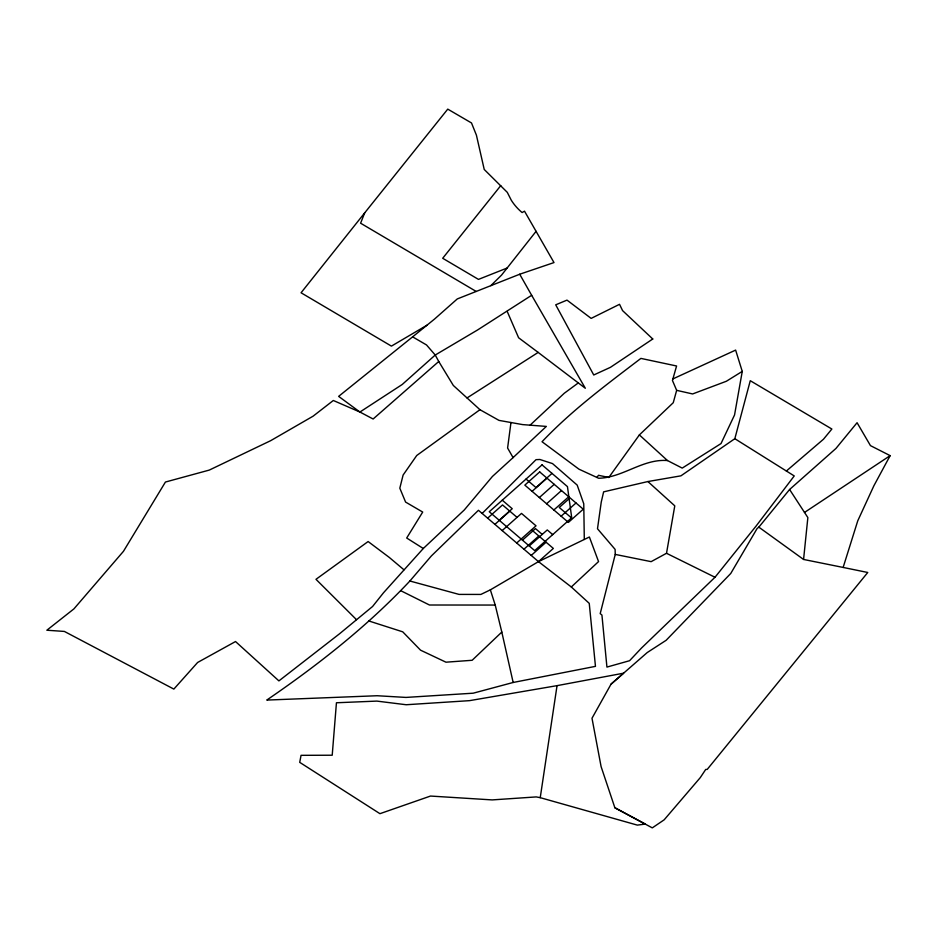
<?xml version="1.0" encoding="UTF-8"?>
<svg xmlns="http://www.w3.org/2000/svg" width="937" height="937" viewBox="0 0 937 937"><rect width="100%" height="100%" fill="white"/><g stroke="black" fill="none" stroke-linecap="round" stroke-linejoin="round"><path stroke-width="1.41" d="M803.571 559.448L807.858 517.587L789.598 489.501L835.968 448.436L857.074 422.716L870.461 445.625L890.15 455.64L873.905 485.741L857.753 520.831L843.136 567.435L803.571 559.448L758.841 527.156L757.119 528.503L730.766 573.456L666.137 640.299L647.221 652.562L611.053 684.139L591.997 718.246L601.097 766.607L614.871 807.753L652.293 827.875L664.169 819.816L700.255 777.651L705.737 769.418L707.201 769.429L867.756 572.484L843.136 567.435M510.97 422.528L507.596 448.027L513.089 457.607L492.405 476.476L464.283 509.962L423.29 548.496L383.491 592.793L372.575 606.497L339.592 633.74L278.91 680.894L235.527 641.54L197.625 662.471L173.849 689.093L64.384 631.433L46.85 630.226L73.929 608.874L123.461 551.307L165.427 482.04L209.256 470.093L270.652 440.683L313.11 416.169L333.314 400.486L359.925 412.034L373.125 419.003L438.75 361.495L435.236 355.029L426.522 344.957L412.62 336.851L338.632 396.374L359.925 412.034L402.254 384.463L435.236 355.029L477.624 329.941L531.654 295.284L519.707 274.236L457.279 298.938L434.499 319.095L412.62 336.851M614.871 807.753L645.312 824.091L637.324 825.11L540.239 797.668L557.046 685.65L623.597 673.188L611.053 684.139M615.246 554.411L651.133 561.65L666.512 553.287L674.781 505.839L647.889 481.548L603.627 491.855L601.249 502.103L597.49 528.761L615.117 549.387L615.246 554.411L600.207 613.606L601.929 615.035L606.93 667.085L629.57 660.714L641.611 647.924L715.001 577.262L756.1 526.044L794.236 475.937L734.831 438.703L680.941 475.832L647.889 481.548M672.895 378.911L735.627 350.098L742.256 371.403L734.549 414.974L721.01 443.576L682.23 468.102L667.472 460.547L639.374 434.92L673.258 402.711L676.655 390.342L672.45 380.481L676.584 365.992L640.896 358.402C606.696 384.521 571.664 410.406 542.043 441.737L578.961 469.179L598.638 478.245C622.754 477.776 642.747 458.591 667.472 460.547M734.831 438.703L750.268 380.703L831.869 429.029L823.482 439.23L786.377 471.006M519.707 274.236L554.001 262.571L524.509 211.176L522.12 212.523L521.124 211.715A62.334 54.041 -8.6 0 1 511.321 200.272L507.292 192.354L484.23 169.468L476.406 135.139L471.498 122.958L447.757 109.125L364.704 212.863L360.604 223.205L476.207 291.454M639.374 434.92L608.792 477.472L598.52 475.305L596.857 477.425M536.081 231.334L501.564 275.091L490.812 285.668M364.704 212.851L301.058 292.777L391.42 346.116L426.944 325.233M500.78 185.596L442.697 258.272L478.467 279.39L507.233 267.994M758.841 527.156L789.598 489.501M409.879 581.01L431.36 555.946L478.444 510.29L538.482 561.638L571.301 586.972L589.244 603.358L595.463 666.359L513.16 682.476L473.208 693.193L405.967 697.421L377.154 695.734L266.764 700.08C318.065 664.954 367.21 626.396 409.879 581.01L459.06 594.409L480.868 594.433L490.356 589.853L538.47 561.638L589.385 537.006L598.556 561.579L571.301 586.972M482.157 513.441L536.023 459.669L539.853 459.481L552.502 463.581L577.192 485.108L583.763 503.801L584.301 539.478M490.356 589.853L495.228 605.056L501.81 632.065L472.154 660.28L445.965 662.19L420.549 650.173L402.734 631.831L368.639 620.903M530.084 425.175L564.297 393.235L578.293 382.928M513.089 457.607L546.341 426.417L522.623 424.602L498.999 420.385L479.955 409.703L453.321 385.458L438.75 361.495M487.65 518.149L502.525 504.938L517.048 517.365M499.234 520.269L512.234 508.721L502.267 500.194M551.998 473.396L536.023 487.591L526.055 479.065M494.912 524.357L509.787 511.157M532.087 491.339L546.95 478.128M502.173 530.576L521.499 513.406L536.023 525.833L516.697 543.003M539.349 497.547L554.212 484.347M546.611 503.766L561.474 490.555M553.872 509.974L568.736 496.774M522.459 540.157L535.472 528.609L542.242 534.406M569.11 498.718L559.26 507.467L571.488 517.927M523.959 549.211L538.822 535.999M561.134 516.193L575.997 502.982M529.241 545.955L547.267 529.944L552.713 534.605M531.22 555.43L546.084 542.218M538.482 561.638L553.345 548.426L531.56 529.792M479.955 409.703L416.731 455.499L403.109 475.047L399.818 488.177L405.592 502.08L422.704 512.059L406.693 538.014L423.29 548.496M804.473 512.469L890.15 455.64M467.036 397.944L538.166 352.417L585.32 388.258L531.654 295.284M742.256 371.403L726.351 381.265L692.619 393.95L676.655 390.342M557.046 685.65L469.519 700.653L406.189 704.741L376.85 701.099L336.442 702.762L332.213 755.222L301.046 755.327L299.723 762.355L379.942 813.679L430.505 796.052L492.194 799.905L536.198 796.918L540.239 797.668M495.228 605.056L429.462 605.009L400.626 590.626M666.512 553.287L715.001 577.262M538.166 352.417L518.618 337.777L507.175 311.365M403.952 569.79L389.335 557.468L368.124 541.539L315.98 579.312L356.458 619.638M501.81 632.065L513.16 682.476M542.031 464.869L489.255 511.743L534.687 550.616L571.711 517.728L567.459 486.619L542.031 464.869M539.7 471.92L524.825 485.12L568.396 522.401L583.259 509.189L539.7 471.92M652.761 338.995L610.42 367.339L593.742 374.987L555.711 304.818L567.002 300.121L591.153 318.393L619.533 304.314L622.578 310.615L652.761 338.995"/></g></svg>
